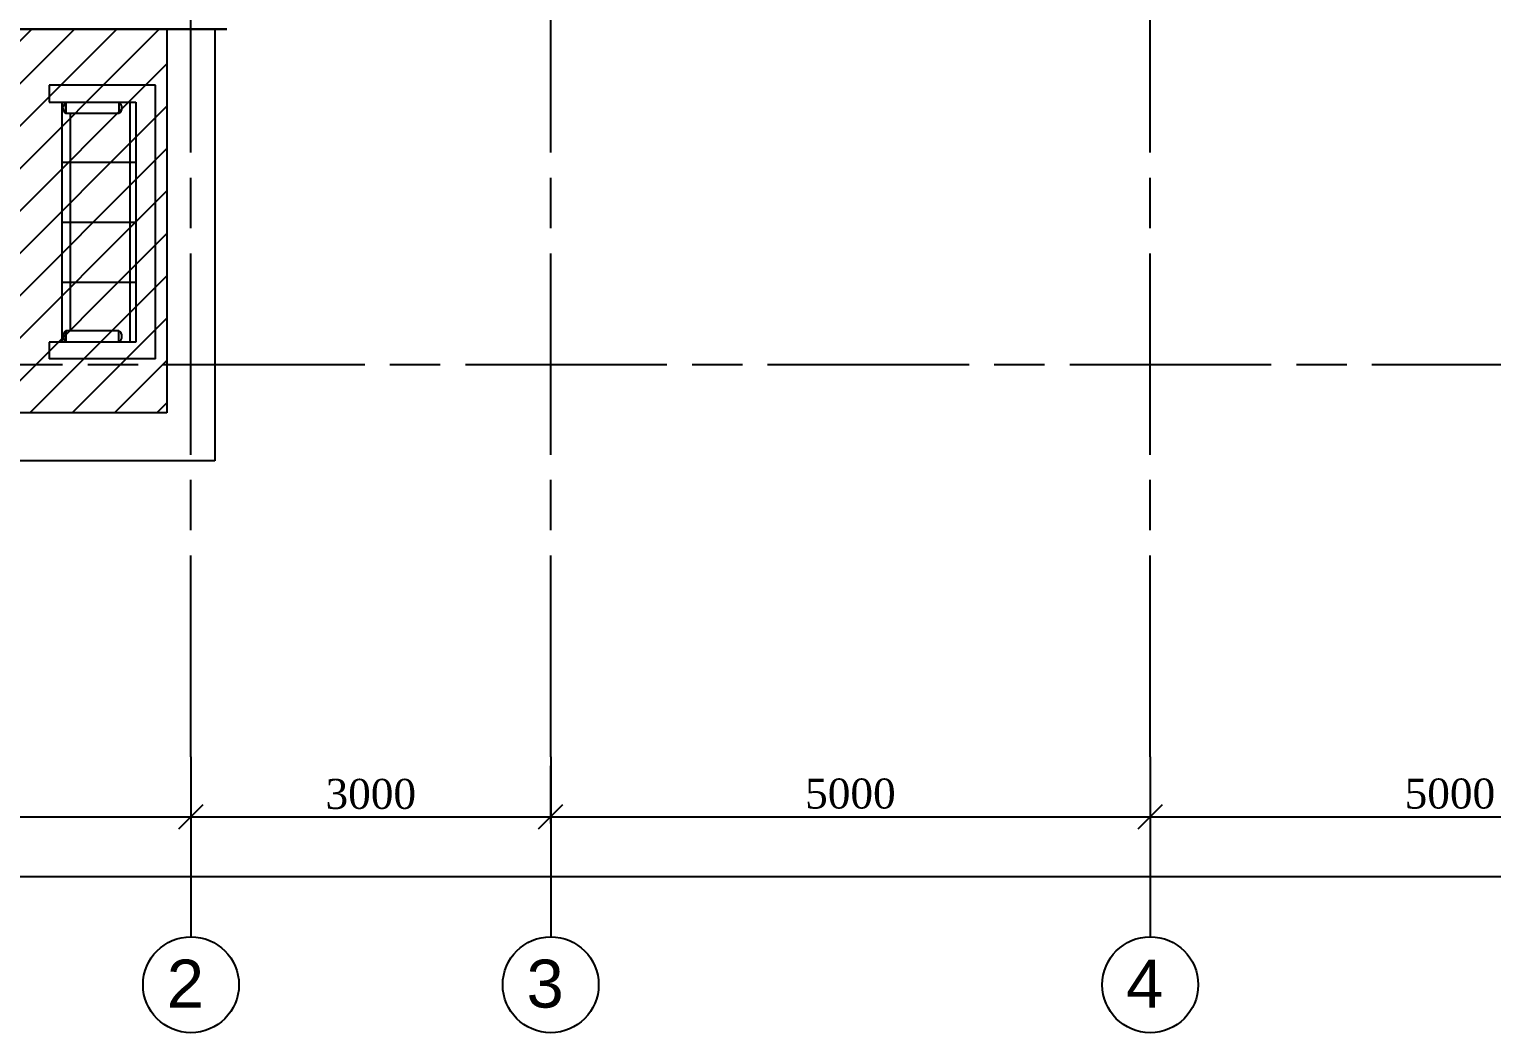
# Model space of a CAD drawing. Header units: inches. Extents: x 2870606 to 3671143, y -733551 to -473558.
# Drawn here: x 3383497 to 3395694, y -526992 to -518623 of the extents above; entities that cross this region are included whole.
import ezdxf

# ---------------------------------------------------------------- set-up
doc = ezdxf.new("R2010")
doc.units = ezdxf.units.IN
doc.header["$MEASUREMENT"] = 0
doc.linetypes.add('ACAD_ISO08W100', pattern=[36, 24, -3, 6, -3])
doc.styles.add('J~stule', font='dutch.ttf')
doc.styles.add('стиль3', font='arial.ttf', dxfattribs={"height": 250})
doc.dimstyles.new('J~style', dxfattribs={"dimscale": 100, "dimtxt": 2.5, "dimasz": 2, "dimexe": 0.55, "dimexo": 0.725, "dimtad": 1, "dimdec": 0, "dimdsep": 46, "dimtxsty": 'J~stule', "dimblk": 'OBLIQUE', "dimcen": 2, "dimdle": 0.5, "dimadec": 0, "dimazin": 0, "dimtfac": 1, "dimtdec": 0, "dimtmove": 0, "dimatfit": 3, "dimfxl": 1, "dimarcsym": 0})

# ---------------------------------------------------------------- blocks, each defined once
blk = doc.blocks.new('TJT6YIOK56IKJ6')
for p, q in [((2821864, 172823), (2821723, 172823)), ((2821723, 171936), (2821723, 172823)), ((2821864, 172101), (2821864, 172823)), ((2822838, 172716), (2821864, 172716)), ((2822364, 172716), (2822364, 172101)), ((2823864, 172716), (2822838, 172716)), ((2822864, 172716), (2822864, 172101)), ((2823364, 172716), (2823364, 172101)), ((2823864, 172823), (2823864, 172101)), ((2824006, 172823), (2823864, 172823)), ((2823864, 172716), (2823864, 172147)), ((2824006, 171936), (2824006, 172823)), ((2821958, 172683), (2821864, 172683)), ((2821864, 172683), (2821958, 172683)), ((2821958, 172241), (2821958, 172683)), ((2821958, 172645), (2823771, 172645)), ((2823864, 172683), (2823771, 172683)), ((2823771, 172683), (2823864, 172683)), ((2823771, 172241), (2823771, 172683)), ((2821864, 172241), (2821958, 172241)), ((2823864, 172241), (2823771, 172241)), ((2821864, 172147), (2823864, 172147)), ((2821864, 172147), (2823864, 172147)), ((2823864, 172101), (2821864, 172101)), ((2821723, 171936), (2824006, 171936))]:
    blk.add_line(p, q)
for centre, start, end in [((2821911, 172652), 33.8222, 146.1778), ((2823817, 172652), 33.8222, 146.1778), ((2821911, 172272), 213.8222, 326.1778), ((2823817, 172272), 213.8222, 326.1778)]:
    blk.add_arc(centre, 56.2, start, end)
blk = doc.blocks.new('_Oblique')
at = {"color": 0, "linetype": 'ByBlock', "lineweight": -2}
blk.add_line((-0.5, -0.5), (0.5, 0.5), dxfattribs=at)
blk = doc.blocks.new('*D891')
at = {"color": 0, "lineweight": -2, "transparency": 16777216}
for p, q in [((3378845, -524765), (3378845, -525247)), ((3384845, -524765), (3384845, -525247)), ((3378795, -525192), (3384895, -525192))]:
    blk.add_line(p, q, dxfattribs=at)
at = {"layer": 'Defpoints', "color": 0, "lineweight": 35, "transparency": 16777216}
for p in [(3378845, -524692), (3384845, -524692), (3384845, -525192)]:
    blk.add_point(p, dxfattribs=at)
at = {"color": 0, "lineweight": -2, "transparency": 16777216, "xscale": 200, "yscale": 200, "zscale": 200, "rotation": 180}
blk.add_blockref('_Oblique', (3378845, -525192), dxfattribs=at)
at = {"color": 0, "lineweight": -2, "transparency": 16777216, "xscale": 200, "yscale": 200, "zscale": 200}
blk.add_blockref('_Oblique', (3384845, -525192), dxfattribs=at)
at = {"color": 0, "transparency": 16777216, "insert": (3381845, -525002), "char_height": 250, "attachment_point": 5, "style": 'J~stule'}
blk.add_mtext('6000', dxfattribs=at)
blk = doc.blocks.new('*D903')
at = {"color": 0, "lineweight": -2, "transparency": 16777216}
for p, q in [((3384845, -524765), (3384845, -525247)), ((3387845, -524765), (3387845, -525247)), ((3384795, -525192), (3387895, -525192))]:
    blk.add_line(p, q, dxfattribs=at)
at = {"layer": 'Defpoints', "color": 0, "lineweight": 35, "transparency": 16777216}
for p in [(3384845, -524692), (3387845, -524692), (3387845, -525192)]:
    blk.add_point(p, dxfattribs=at)
at = {"color": 0, "lineweight": -2, "transparency": 16777216, "xscale": 200, "yscale": 200, "zscale": 200, "rotation": 180}
blk.add_blockref('_Oblique', (3384845, -525192), dxfattribs=at)
at = {"color": 0, "lineweight": -2, "transparency": 16777216, "xscale": 200, "yscale": 200, "zscale": 200}
blk.add_blockref('_Oblique', (3387845, -525192), dxfattribs=at)
at = {"color": 0, "transparency": 16777216, "insert": (3386345, -525002), "char_height": 250, "attachment_point": 5, "style": 'J~stule'}
blk.add_mtext('3000', dxfattribs=at)
blk = doc.blocks.new('*D892')
at = {"color": 0, "lineweight": -2, "transparency": 16777216}
for p, q in [((3387845, -524765), (3387845, -525247)), ((3392845, -524765), (3392845, -525247)), ((3387795, -525192), (3392895, -525192))]:
    blk.add_line(p, q, dxfattribs=at)
at = {"layer": 'Defpoints', "color": 0, "lineweight": 35, "transparency": 16777216}
for p in [(3387845, -524692), (3392845, -524692), (3392845, -525192)]:
    blk.add_point(p, dxfattribs=at)
at = {"color": 0, "lineweight": -2, "transparency": 16777216, "xscale": 200, "yscale": 200, "zscale": 200, "rotation": 180}
blk.add_blockref('_Oblique', (3387845, -525192), dxfattribs=at)
at = {"color": 0, "lineweight": -2, "transparency": 16777216, "xscale": 200, "yscale": 200, "zscale": 200}
blk.add_blockref('_Oblique', (3392845, -525192), dxfattribs=at)
at = {"color": 0, "transparency": 16777216, "insert": (3390345, -524999), "char_height": 250, "attachment_point": 5, "style": 'J~stule'}
blk.add_mtext('5000', dxfattribs=at)
blk = doc.blocks.new('*D893')
at = {"color": 0, "lineweight": -2, "transparency": 16777216}
for p, q in [((3392845, -524765), (3392845, -525247)), ((3397845, -524765), (3397845, -525247)), ((3392795, -525192), (3397895, -525192))]:
    blk.add_line(p, q, dxfattribs=at)
at = {"layer": 'Defpoints', "color": 0, "lineweight": 35, "transparency": 16777216}
for p in [(3392845, -524692), (3397845, -524692), (3397845, -525192)]:
    blk.add_point(p, dxfattribs=at)
at = {"color": 0, "lineweight": -2, "transparency": 16777216, "xscale": 200, "yscale": 200, "zscale": 200, "rotation": 180}
blk.add_blockref('_Oblique', (3392845, -525192), dxfattribs=at)
at = {"color": 0, "lineweight": -2, "transparency": 16777216, "xscale": 200, "yscale": 200, "zscale": 200}
blk.add_blockref('_Oblique', (3397845, -525192), dxfattribs=at)
at = {"color": 0, "transparency": 16777216, "insert": (3395345, -524999), "char_height": 250, "attachment_point": 5, "style": 'J~stule'}
blk.add_mtext('5000', dxfattribs=at)
blk = doc.blocks.new('*D902')
at = {"color": 0, "lineweight": -2, "transparency": 16777216}
for p, q in [((3378845, -524765), (3378845, -525747)), ((3438845, -524765), (3438845, -525747)), ((3438895, -525692), (3378795, -525692))]:
    blk.add_line(p, q, dxfattribs=at)
at = {"layer": 'Defpoints', "color": 0, "lineweight": 35, "transparency": 16777216}
for p in [(3378845, -524692), (3438845, -524692), (3378845, -525692)]:
    blk.add_point(p, dxfattribs=at)
at = {"color": 0, "lineweight": -2, "transparency": 16777216, "xscale": 200, "yscale": 200, "zscale": 200, "rotation": 180}
blk.add_blockref('_Oblique', (3378845, -525692), dxfattribs=at)
at = {"color": 0, "lineweight": -2, "transparency": 16777216, "xscale": 200, "yscale": 200, "zscale": 200}
blk.add_blockref('_Oblique', (3438845, -525692), dxfattribs=at)
at = {"color": 0, "transparency": 16777216, "insert": (3408845, -525502), "char_height": 250, "attachment_point": 5, "style": 'J~stule'}
blk.add_mtext('60000', dxfattribs=at)

msp = doc.modelspace()

# ---------------------------------------------------------------- hatches: boundary and pattern name
h = msp.add_hatch()
h.set_pattern_fill('ANSI31', color=72, scale=2000)
h.set_pattern_definition([(45, (340008.68, 104568.67), (-176.776695, 176.776695), [])])
h.paths.add_polyline_path([(3384645.37, -518623.13), (3378445.37, -518623.13), (3378445.37, -521823.13), (3384645.37, -521823.13)])

# ---------------------------------------------------------------- linework, layer by layer
at = {"color": 252, "linetype": 'ACAD_ISO08W100', "ltscale": 70}
for p, q in [((3384845.37, -524692.02), (3384845.37, -496403.85)), ((3387845.37, -524692.02), (3387845.37, -496403.85)), ((3392845.37, -524692.02), (3392845.37, -496403.85)), ((3441734.29, -521423.13), (3375840.6, -521423.13))]:
    msp.add_line(p, q, dxfattribs=at)
at = {"lineweight": 30}
msp.add_line((3383045.37, -518623.15), (3385145.37, -518623.18), dxfattribs=at)
for p, q in [((3384645.37, -518623.18), (3384645.37, -521823.13)), ((3385045.37, -518623.18), (3385045.37, -522223.13)), ((3384645.37, -521823.13), (3378445.37, -521823.13)), ((3385045.37, -522223.13), (3378045.37, -522223.13))]:
    msp.add_line(p, q)
at = {"linetype": 'Continuous'}
for p, q in [((3384845.37, -524692.02), (3384845.37, -526192.02)), ((3387845.37, -524692.02), (3387845.37, -526192.02)), ((3392845.37, -524692.02), (3392845.37, -526192.02))]:
    msp.add_line(p, q, dxfattribs=at)
for centre in [(3384845.37, -526592.02), (3387845.37, -526592.02), (3392845.37, -526592.02)]:
    msp.add_circle(centre, 400, dxfattribs=at)

# ---------------------------------------------------------------- block references
at = {"color": 1, "rotation": 89.9999999999999}
msp.add_blockref('TJT6YIOK56IKJ6', (3556485.71, -3343095.85), dxfattribs=at)

# ---------------------------------------------------------------- texts
at = {"linetype": 'Continuous', "char_height": 400, "attachment_point": 2, "style": 'стиль3'}
for s, insert in [('2', (3384799.09, -526382.35)), ('3', (3387799.09, -526382.35)), ('4', (3392799.09, -526382.35))]:
    msp.add_mtext(s, dxfattribs=dict(at, insert=insert))

# ---------------------------------------------------------------- dimensions: what is measured, and where the dimension line sits
for base, p1, p2, picture, middle in [((3384845.37, -525192.02), (3378845.37, -524692.02), (3384845.37, -524692.02), '*D891', (3381845.37, -525002.01)), ((3378845.37, -525692.02), (3438845.37, -524692.02), (3378845.37, -524692.02), '*D902', (3408845.37, -525502.01)), ((3387845.37, -525192.02), (3384845.37, -524692.02), (3387845.37, -524692.02), '*D903', (3386345.37, -525002.01)), ((3392845.37, -525192.02), (3387845.37, -524692.02), (3392845.37, -524692.02), '*D892', (3390345.37, -524999.32)), ((3397845.37, -525192.02), (3392845.37, -524692.02), (3397845.37, -524692.02), '*D893', (3395345.37, -524999.32))]:
    dim = msp.add_linear_dim(base=base, p1=p1, p2=p2, dimstyle='J~style', override={"dimdec": 1, "dimtdec": 1})
    dim.commit()
    dim.dimension.update_dxf_attribs({"geometry": picture, "text_midpoint": middle})

doc.saveas('drawing.dxf')
